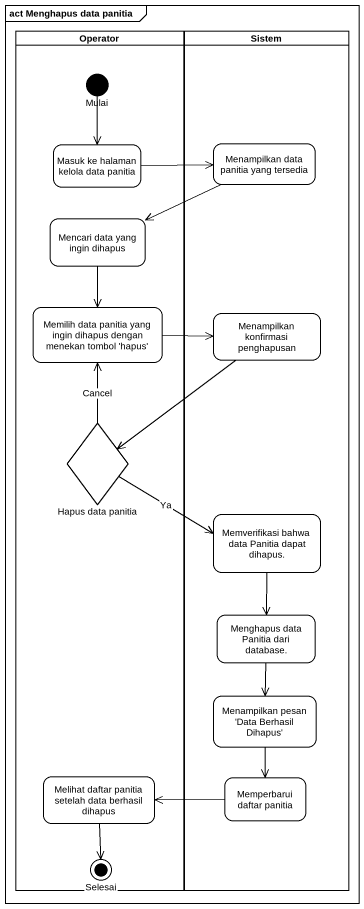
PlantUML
@startuml
mainframe act Menghapus data panitia
hide empty description
state Operator <<partition>> {
  state Mulai <<start>>
  state "Masuk ke halaman kelola data panitia" as Masuk_ke_halaman_kelola
  state "Mencari data yang ingin dihapus" as Mencari_data_yang_ingin
  state "Memilih data panitia yang ingin dihapus dengan menekan tombol 'hapus'" as Memilih_data_panitia_yang
  state "Hapus data panitia" as Hapus_data_panitia <<choice>>
  state "Melihat daftar panitia setelah data berhasil dihapus" as Melihat_daftar_panitia
  state Selesai <<end>>
}
state Sistem <<partition>> {
  state "Menampilkan data panitia yang tersedia" as Menampilkan_data_panitia
  state "Menampilkan konfirmasi penghapusan" as Menampilkan_konfirmasi
  state "Memverifikasi bahwa data Panitia dapat dihapus." as Memverifikasi_bahwa_data
  state "Menghapus data Panitia dari database." as Menghapus_data_Panitia_dari
  state "Menampilkan pesan 'Data Berhasil Dihapus'" as Menampilkan_pesan_Data
  state "Memperbarui daftar panitia" as Memperbarui_daftar_panitia
}
Mulai --> Masuk_ke_halaman_kelola
Masuk_ke_halaman_kelola -right-> Menampilkan_data_panitia
Menampilkan_data_panitia -left-> Mencari_data_yang_ingin
Mencari_data_yang_ingin --> Memilih_data_panitia_yang
Memilih_data_panitia_yang -right-> Menampilkan_konfirmasi
Menampilkan_konfirmasi --> Hapus_data_panitia
Hapus_data_panitia -up-> Memilih_data_panitia_yang : Cancel
Hapus_data_panitia -right-> Memverifikasi_bahwa_data : Ya
Memverifikasi_bahwa_data --> Menghapus_data_Panitia_dari
Menghapus_data_Panitia_dari --> Menampilkan_pesan_Data
Menampilkan_pesan_Data --> Memperbarui_daftar_panitia
Melihat_daftar_panitia --> Selesai
Memperbarui_daftar_panitia -left-> Melihat_daftar_panitia
@enduml
